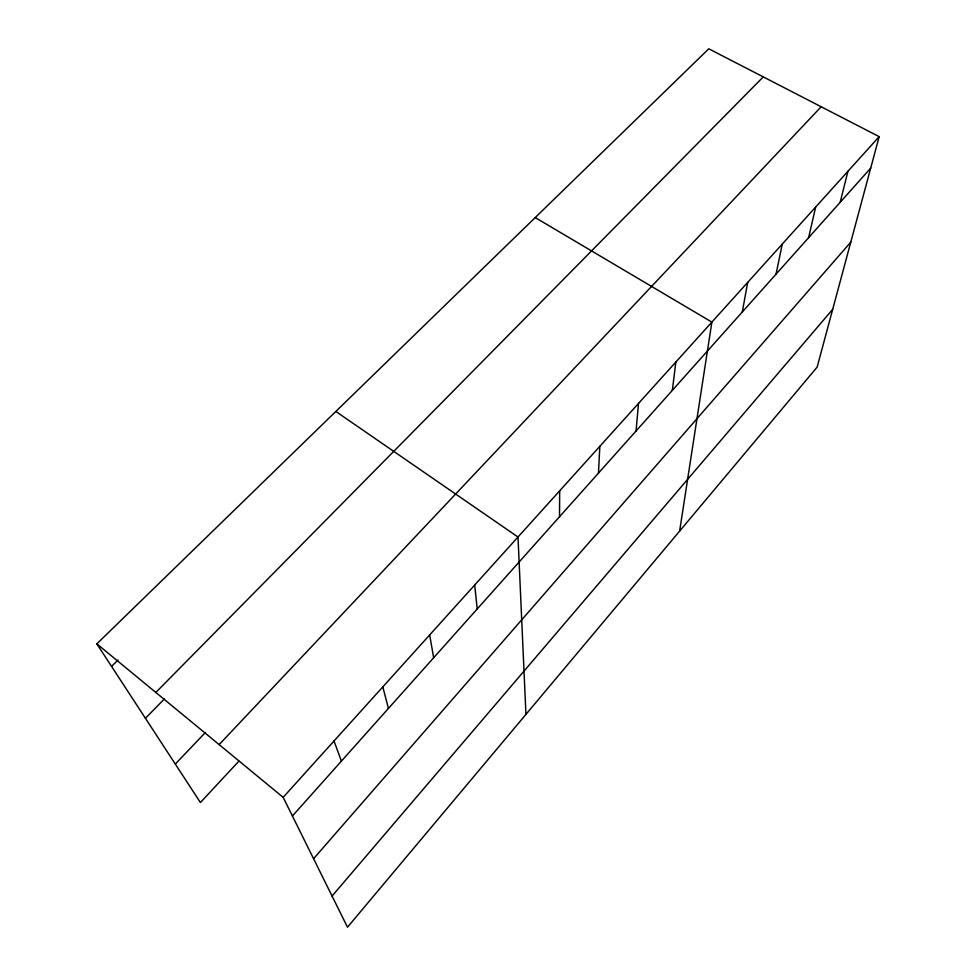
<?xml version="1.0" encoding="UTF-8"?>
<svg xmlns="http://www.w3.org/2000/svg" width="976" height="976" viewBox="0 0 976 976"><rect width="100%" height="100%" fill="white"/><g stroke="black" fill="none" stroke-linecap="round" stroke-linejoin="round"><path stroke-width="1.46" d="M559.516 516.755L559.675 490.818M598.459 473.116L599.825 446.313M636.047 431.002L638.524 403.417M672.342 390.351L675.843 362.047M679.625 531.103L711.87 322.104L535.214 217.575M742.297 311.966L747.689 282.406M776.03 274.183L782.264 244.061M808.628 237.656L815.668 207.046M840.165 202.313L847.949 171.251M879.169 136.652L817.156 367.086L347.493 927.2L283.162 797.343L96.831 643.855L708.783 48.8L879.169 136.652L283.162 797.343M332.072 896.066L832.711 309.307M313.577 858.721L850.767 242.17M292.41 816.009L870.702 168.116M238.876 761.182L200.409 802.516L96.831 643.855M219.136 744.603L821.17 106.75M175.314 764.062L205.436 732.451M145.424 718.287L164.383 698.95M155.831 692.448L763.269 76.897M111.545 666.376L118.011 659.996M335.842 411.457L518 537.032L525.942 714.383M334.024 740.979L341.38 761.146M382.812 686.884L388.424 708.43M429.66 634.949L433.661 657.751M474.69 585.039L477.191 608.975"/></g></svg>
